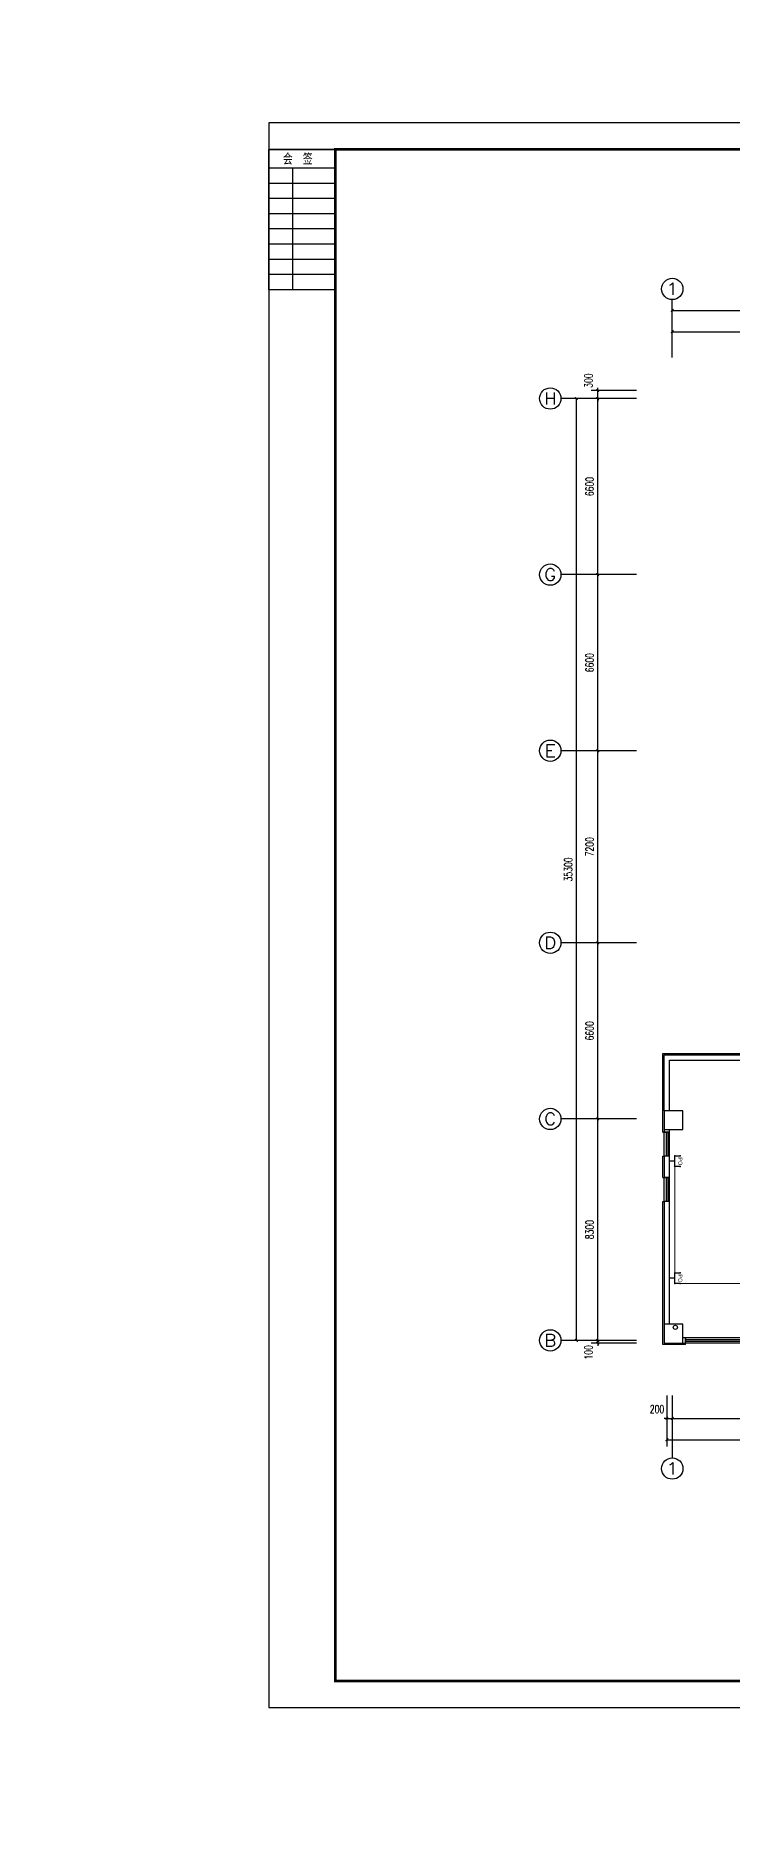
# Model space of a CAD drawing. Extents: x 2166032 to 5302137, y 581493 to 2416206.
# Drawn here: x 2544354 to 2570464, y 1105586 to 1173087 of the extents above; entities that cross this region are included whole.
import ezdxf
from ezdxf.enums import TextEntityAlignment as Align

# ---------------------------------------------------------------- set-up
doc = ezdxf.new("R2010")
doc.units = 0
doc.header["$LTSCALE"] = 1000
doc.header["$MEASUREMENT"] = 0
for name, color, linetype in [('AXIS', 3, 'Continuous'), ('AXIS_TEXT', 7, 'Continuous'), ('COLUMN', 2, 'Continuous'), ('EQUIP-通讯', 3, 'Continuous'), ('PUB_TITLE', 137, 'Continuous'), ('SURFACE', 8, 'Continuous'), ('WALL', 8, 'Continuous'), ('WINDOW', 8, 'Continuous'), ('WIRE-网络', 6, 'Continuous'), ('屋面', 151, 'Continuous')]:
    doc.layers.add(name, color=color, linetype=linetype)
doc.styles.add('_TCH_AXIS', font='complex_.ttf')
doc.styles.add('_TEL_DIM', font='@tssdeng.shx', dxfattribs={"width": 0.8, "height": 3.5, "bigfont": '!tssdchn.shx'})
doc.styles.add('COMPLEX', font='complex_.ttf')
doc.styles.add('DIM_FONT', font='simplex_.ttf', dxfattribs={"width": 0.7})
doc.styles.add('TSSD_REIN', font='tssdeng.shx', dxfattribs={"width": 0.7, "bigfont": 'tssdchn.shx'})
doc.dimstyles.new('DIMN', dxfattribs={"dimtxt": 300, "dimasz": 100, "dimexe": 250, "dimexo": 300, "dimgap": 150, "dimtad": 1, "dimdec": 0, "dimzin": 0, "dimdsep": 46, "dimtxsty": 'DIM_FONT', "dimblk": 'ARCHTICK', "dimcen": 0.09, "dimclrt": 7, "dimazin": 2, "dimtfac": 1, "dimtdec": 0, "dimtix": 1, "dimtmove": 2, "dimatfit": 3, "dimldrblk": 'ARCHTICK', "dimfxl": 1, "dimtolj": 1, "dimtzin": 0, "dimarcsym": 0})

# ---------------------------------------------------------------- blocks, each defined once
blk = doc.blocks.new('$会签栏$00000001')
at = {"layer": 'PUB_TITLE'}
for p, q in [((-52.6, 0), (-52.6, 25)), ((-46.9, 0), (-46.9, 25)), ((-41.2, 0), (-41.2, 25)), ((-35.5, 0), (-35.5, 25)), ((-29.8, 0), (-29.8, 25)), ((-24.1, 0), (-24.1, 25)), ((-18.4, 0), (-18.4, 25)), ((-12.7, 0), (-12.7, 25)), ((-7, 0), (-7, 25)), ((0, 0), (0, 25)), ((-52.6, 16), (-7, 16))]:
    blk.add_line(p, q, dxfattribs=at)
blk.add_lwpolyline([(0, 25), (0, 0), (-52.6, 0), (-52.6, 25)], close=True, dxfattribs=at)
at = {"layer": 'PUB_TITLE', "color": 0, "style": 'TSSD_REIN', "width": 0.75}
blk.add_text('会  签', height=4.219, rotation=270, dxfattribs=at).set_placement((-5.71, 19.67))
blk = doc.blocks.new('$equip$00001847')
for p, q in [((-0.5, 0.5), (-0.5, 1)), ((0.5, 0.5), (-0.5, 0.5)), ((0, 0.5), (0, 0)), ((0.5, 1), (0.5, 0.5))]:
    blk.add_line(p, q)
for p in [(-0.5, 1), (-0.5, 0.5), (0, 0), (0.5, 1), (0.5, 0.5)]:
    blk.add_point(p)
at = {"color": 7, "style": '_TEL_DIM'}
blk.add_attdef('$TEXT$', text='', height=0.4, dxfattribs=at).set_placement((0, 1), align=Align.MIDDLE_CENTER)
at = {"color": 7, "style": '_TEL_DIM', "flags": 1}
blk.add_attdef('A', text='', height=0.00002, dxfattribs=at).set_placement((0, 0), align=Align.MIDDLE_CENTER)
blk = doc.blocks.new('_ArchTick')
at = {"color": 0, "linetype": 'ByBlock', "const_width": 0.4}
blk.add_lwpolyline([(-0.5, -0.5), (0.5, 0.5)], dxfattribs=at)
blk = doc.blocks.new('*D2682')
at = {"layer": 'AXIS', "color": 0, "lineweight": -2}
for p, q in [((2568189, 1161036), (2568189, 1162251)), ((2568189, 1162001), (2575189, 1162001)), ((2575189, 1161036), (2575189, 1162251))]:
    blk.add_line(p, q, dxfattribs=at)
at = {"layer": 'Defpoints', "color": 0}
for p in [(2575189, 1162001), (2568189, 1160736), (2575189, 1160736)]:
    blk.add_point(p, dxfattribs=at)
at = {"layer": 'AXIS', "color": 0, "lineweight": -2, "xscale": 100, "yscale": 100, "zscale": 100, "rotation": 180}
blk.add_blockref('_ArchTick', (2568189, 1162001), dxfattribs=at)
at = {"layer": 'AXIS', "color": 0, "lineweight": -2, "xscale": 100, "yscale": 100, "zscale": 100}
blk.add_blockref('_ArchTick', (2575189, 1162001), dxfattribs=at)
at = {"layer": 'AXIS', "color": 7, "insert": (2571689, 1162302), "char_height": 300, "attachment_point": 5, "style": 'DIM_FONT'}
blk.add_mtext('\\A1;7000', dxfattribs=at)
blk = doc.blocks.new('*D2695')
at = {"layer": 'AXIS', "color": 0, "lineweight": -2}
for p, q in [((2568189, 1161336), (2568189, 1163051)), ((2645819, 1161336), (2645819, 1163051)), ((2568189, 1162801), (2645819, 1162801))]:
    blk.add_line(p, q, dxfattribs=at)
at = {"layer": 'Defpoints', "color": 0}
for p in [(2645819, 1162801), (2568189, 1161036), (2645819, 1161036)]:
    blk.add_point(p, dxfattribs=at)
at = {"layer": 'AXIS', "color": 0, "lineweight": -2, "xscale": 100, "yscale": 100, "zscale": 100, "rotation": 180}
blk.add_blockref('_ArchTick', (2568189, 1162801), dxfattribs=at)
at = {"layer": 'AXIS', "color": 0, "lineweight": -2, "xscale": 100, "yscale": 100, "zscale": 100}
blk.add_blockref('_ArchTick', (2645819, 1162801), dxfattribs=at)
at = {"layer": 'AXIS', "color": 7, "insert": (2607004, 1163102), "char_height": 300, "attachment_point": 5, "style": 'DIM_FONT'}
blk.add_mtext('\\A1;77630', dxfattribs=at)
blk = doc.blocks.new('*D2696')
at = {"layer": 'AXIS', "color": 0, "lineweight": -2}
for p, q in [((2567989, 1122138), (2567989, 1121027)), ((2568189, 1122138), (2568189, 1121027)), ((2567989, 1121277), (2567889, 1121277)), ((2567989, 1121277), (2568189, 1121277)), ((2568189, 1121277), (2568289, 1121277))]:
    blk.add_line(p, q, dxfattribs=at)
at = {"layer": 'Defpoints', "color": 0}
for p in [(2567989, 1122438), (2568189, 1122438), (2568189, 1121277)]:
    blk.add_point(p, dxfattribs=at)
at = {"layer": 'AXIS', "color": 0, "lineweight": -2, "xscale": 100, "yscale": 100, "zscale": 100}
blk.add_blockref('_ArchTick', (2567989, 1121277), dxfattribs=at)
at = {"layer": 'AXIS', "color": 0, "lineweight": -2, "xscale": 100, "yscale": 100, "zscale": 100, "rotation": 180}
blk.add_blockref('_ArchTick', (2568189, 1121277), dxfattribs=at)
at = {"layer": 'AXIS', "color": 7, "insert": (2567619, 1121622), "char_height": 300, "attachment_point": 5, "style": 'DIM_FONT'}
blk.add_mtext('\\A1;200', dxfattribs=at)
blk = doc.blocks.new('*D2697')
at = {"layer": 'AXIS', "color": 0, "lineweight": -2}
for p, q in [((2568189, 1122138), (2568189, 1121027)), ((2577989, 1122138), (2577989, 1121027)), ((2568189, 1121277), (2577989, 1121277))]:
    blk.add_line(p, q, dxfattribs=at)
at = {"layer": 'Defpoints', "color": 0}
for p in [(2568189, 1122438), (2577989, 1122438), (2577989, 1121277)]:
    blk.add_point(p, dxfattribs=at)
at = {"layer": 'AXIS', "color": 0, "lineweight": -2, "xscale": 100, "yscale": 100, "zscale": 100, "rotation": 180}
blk.add_blockref('_ArchTick', (2568189, 1121277), dxfattribs=at)
at = {"layer": 'AXIS', "color": 0, "lineweight": -2, "xscale": 100, "yscale": 100, "zscale": 100}
blk.add_blockref('_ArchTick', (2577989, 1121277), dxfattribs=at)
at = {"layer": 'AXIS', "color": 7, "insert": (2573089, 1121579), "char_height": 300, "attachment_point": 5, "style": 'DIM_FONT'}
blk.add_mtext('\\A1;9800', dxfattribs=at)
blk = doc.blocks.new('*D2709')
at = {"layer": 'AXIS', "color": 0, "lineweight": -2}
for p, q in [((2567989, 1121838), (2567989, 1120227)), ((2645819, 1121838), (2645819, 1120227)), ((2567989, 1120477), (2645819, 1120477))]:
    blk.add_line(p, q, dxfattribs=at)
at = {"layer": 'Defpoints', "color": 0}
for p in [(2567989, 1122138), (2645819, 1122138), (2645819, 1120477)]:
    blk.add_point(p, dxfattribs=at)
at = {"layer": 'AXIS', "color": 0, "lineweight": -2, "xscale": 100, "yscale": 100, "zscale": 100, "rotation": 180}
blk.add_blockref('_ArchTick', (2567989, 1120477), dxfattribs=at)
at = {"layer": 'AXIS', "color": 0, "lineweight": -2, "xscale": 100, "yscale": 100, "zscale": 100}
blk.add_blockref('_ArchTick', (2645819, 1120477), dxfattribs=at)
at = {"layer": 'AXIS', "color": 7, "insert": (2606904, 1120779), "char_height": 300, "attachment_point": 5, "style": 'DIM_FONT'}
blk.add_mtext('\\A1;77830', dxfattribs=at)
blk = doc.blocks.new('*D2716')
at = {"layer": 'AXIS', "color": 0, "lineweight": -2}
for p, q in [((2566854, 1124200), (2565146, 1124200)), ((2566854, 1124100), (2565146, 1124100)), ((2565396, 1124200), (2565396, 1124300)), ((2565396, 1124100), (2565396, 1124200)), ((2565396, 1124100), (2565396, 1124000))]:
    blk.add_line(p, q, dxfattribs=at)
at = {"layer": 'Defpoints', "color": 0}
for p in [(2565396, 1124200), (2567154, 1124200), (2567154, 1124100)]:
    blk.add_point(p, dxfattribs=at)
at = {"layer": 'AXIS', "color": 0, "lineweight": -2, "xscale": 100, "yscale": 100, "zscale": 100}
for p, rotation in [((2565396, 1124200), 270), ((2565396, 1124100), 90)]:
    blk.add_blockref('_ArchTick', p, dxfattribs=dict(at, rotation=rotation))
at = {"layer": 'AXIS', "color": 7, "insert": (2565051, 1123750), "char_height": 300, "attachment_point": 5, "rotation": 90, "style": 'DIM_FONT'}
blk.add_mtext('\\A1;100', dxfattribs=at)
blk = doc.blocks.new('*D2717')
at = {"layer": 'AXIS', "color": 0, "lineweight": -2}
for p, q in [((2566854, 1132500), (2565146, 1132500)), ((2565396, 1124200), (2565396, 1132500)), ((2566854, 1124200), (2565146, 1124200))]:
    blk.add_line(p, q, dxfattribs=at)
at = {"layer": 'Defpoints', "color": 0}
for p in [(2565396, 1132500), (2567154, 1132500), (2567154, 1124200)]:
    blk.add_point(p, dxfattribs=at)
at = {"layer": 'AXIS', "color": 0, "lineweight": -2, "xscale": 100, "yscale": 100, "zscale": 100}
for p, rotation in [((2565396, 1132500), 90), ((2565396, 1124200), 270)]:
    blk.add_blockref('_ArchTick', p, dxfattribs=dict(at, rotation=rotation))
at = {"layer": 'AXIS', "color": 7, "insert": (2565095, 1128350), "char_height": 300, "attachment_point": 5, "rotation": 90, "style": 'DIM_FONT'}
blk.add_mtext('\\A1;8300', dxfattribs=at)
blk = doc.blocks.new('*D2718')
at = {"layer": 'AXIS', "color": 0, "lineweight": -2}
for p, q in [((2566854, 1139100), (2565146, 1139100)), ((2565396, 1132500), (2565396, 1139100)), ((2566854, 1132500), (2565146, 1132500))]:
    blk.add_line(p, q, dxfattribs=at)
at = {"layer": 'Defpoints', "color": 0}
for p in [(2565396, 1139100), (2567154, 1139100), (2567154, 1132500)]:
    blk.add_point(p, dxfattribs=at)
at = {"layer": 'AXIS', "color": 0, "lineweight": -2, "xscale": 100, "yscale": 100, "zscale": 100}
for p, rotation in [((2565396, 1139100), 90), ((2565396, 1132500), 270)]:
    blk.add_blockref('_ArchTick', p, dxfattribs=dict(at, rotation=rotation))
at = {"layer": 'AXIS', "color": 7, "insert": (2565095, 1135800), "char_height": 300, "attachment_point": 5, "rotation": 90, "style": 'DIM_FONT'}
blk.add_mtext('\\A1;6600', dxfattribs=at)
blk = doc.blocks.new('*D2719')
at = {"layer": 'AXIS', "color": 0, "lineweight": -2}
for p, q in [((2566854, 1146300), (2565146, 1146300)), ((2565396, 1139100), (2565396, 1146300)), ((2566854, 1139100), (2565146, 1139100))]:
    blk.add_line(p, q, dxfattribs=at)
at = {"layer": 'Defpoints', "color": 0}
for p in [(2565396, 1146300), (2567154, 1146300), (2567154, 1139100)]:
    blk.add_point(p, dxfattribs=at)
at = {"layer": 'AXIS', "color": 0, "lineweight": -2, "xscale": 100, "yscale": 100, "zscale": 100}
for p, rotation in [((2565396, 1146300), 90), ((2565396, 1139100), 270)]:
    blk.add_blockref('_ArchTick', p, dxfattribs=dict(at, rotation=rotation))
at = {"layer": 'AXIS', "color": 7, "insert": (2565095, 1142700), "char_height": 300, "attachment_point": 5, "rotation": 90, "style": 'DIM_FONT'}
blk.add_mtext('\\A1;7200', dxfattribs=at)
blk = doc.blocks.new('*D2720')
at = {"layer": 'AXIS', "color": 0, "lineweight": -2}
for p, q in [((2566854, 1152900), (2565146, 1152900)), ((2565396, 1146300), (2565396, 1152900)), ((2566854, 1146300), (2565146, 1146300))]:
    blk.add_line(p, q, dxfattribs=at)
at = {"layer": 'Defpoints', "color": 0}
for p in [(2565396, 1152900), (2567154, 1152900), (2567154, 1146300)]:
    blk.add_point(p, dxfattribs=at)
at = {"layer": 'AXIS', "color": 0, "lineweight": -2, "xscale": 100, "yscale": 100, "zscale": 100}
for p, rotation in [((2565396, 1152900), 90), ((2565396, 1146300), 270)]:
    blk.add_blockref('_ArchTick', p, dxfattribs=dict(at, rotation=rotation))
at = {"layer": 'AXIS', "color": 7, "insert": (2565095, 1149600), "char_height": 300, "attachment_point": 5, "rotation": 90, "style": 'DIM_FONT'}
blk.add_mtext('\\A1;6600', dxfattribs=at)
blk = doc.blocks.new('*D2721')
at = {"layer": 'AXIS', "color": 0, "lineweight": -2}
for p, q in [((2566854, 1159500), (2565146, 1159500)), ((2565396, 1152900), (2565396, 1159500)), ((2566854, 1152900), (2565146, 1152900))]:
    blk.add_line(p, q, dxfattribs=at)
at = {"layer": 'Defpoints', "color": 0}
for p in [(2565396, 1159500), (2567154, 1159500), (2567154, 1152900)]:
    blk.add_point(p, dxfattribs=at)
at = {"layer": 'AXIS', "color": 0, "lineweight": -2, "xscale": 100, "yscale": 100, "zscale": 100}
for p, rotation in [((2565396, 1159500), 90), ((2565396, 1152900), 270)]:
    blk.add_blockref('_ArchTick', p, dxfattribs=dict(at, rotation=rotation))
at = {"layer": 'AXIS', "color": 7, "insert": (2565095, 1156200), "char_height": 300, "attachment_point": 5, "rotation": 90, "style": 'DIM_FONT'}
blk.add_mtext('\\A1;6600', dxfattribs=at)
blk = doc.blocks.new('*D2722')
at = {"layer": 'AXIS', "color": 0, "lineweight": -2}
for p, q in [((2566854, 1159800), (2565146, 1159800)), ((2565396, 1159800), (2565396, 1159900)), ((2565396, 1159500), (2565396, 1159800)), ((2566854, 1159500), (2565146, 1159500)), ((2565396, 1159500), (2565396, 1159400))]:
    blk.add_line(p, q, dxfattribs=at)
at = {"layer": 'Defpoints', "color": 0}
for p in [(2565396, 1159800), (2567154, 1159800), (2567154, 1159500)]:
    blk.add_point(p, dxfattribs=at)
at = {"layer": 'AXIS', "color": 0, "lineweight": -2, "xscale": 100, "yscale": 100, "zscale": 100}
for p, rotation in [((2565396, 1159800), 270), ((2565396, 1159500), 90)]:
    blk.add_blockref('_ArchTick', p, dxfattribs=dict(at, rotation=rotation))
at = {"layer": 'AXIS', "color": 7, "insert": (2565051, 1160170), "char_height": 300, "attachment_point": 5, "rotation": 90, "style": 'DIM_FONT'}
blk.add_mtext('\\A1;300', dxfattribs=at)
blk = doc.blocks.new('*D2723')
at = {"layer": 'AXIS', "color": 0, "lineweight": -2}
for p, q in [((2566554, 1159500), (2564346, 1159500)), ((2564596, 1124200), (2564596, 1159500)), ((2566554, 1124200), (2564346, 1124200))]:
    blk.add_line(p, q, dxfattribs=at)
at = {"layer": 'Defpoints', "color": 0}
for p in [(2564596, 1159500), (2566854, 1159500), (2566854, 1124200)]:
    blk.add_point(p, dxfattribs=at)
at = {"layer": 'AXIS', "color": 0, "lineweight": -2, "xscale": 100, "yscale": 100, "zscale": 100}
for p, rotation in [((2564596, 1159500), 90), ((2564596, 1124200), 270)]:
    blk.add_blockref('_ArchTick', p, dxfattribs=dict(at, rotation=rotation))
at = {"layer": 'AXIS', "color": 7, "insert": (2564295, 1141850), "char_height": 300, "attachment_point": 5, "rotation": 90, "style": 'DIM_FONT'}
blk.add_mtext('\\A1;35300', dxfattribs=at)
blk = doc.blocks.new('_AXISO')
blk.add_circle((0, 0), 0.5)
at = {"layer": 'AXIS_TEXT', "style": 'COMPLEX', "width": 1.171875}
blk.add_attdef('A', text='', height=0.56, dxfattribs=at).set_placement((-0.25, -0.28), (0.25, -0.28), align=Align.FIT)
blk = doc.blocks.new('$TCHSYS$WIN2D')
for p, q in [((-0.5, 0.5), (0.5, 0.5)), ((-0.5, 0.5), (-0.5, -0.5)), ((0.5, 0.5), (0.5, -0.5)), ((0.5, 0.167), (-0.5, 0.167)), ((0.5, -0.167), (-0.5, -0.167)), ((-0.5, -0.5), (0.5, -0.5))]:
    blk.add_line(p, q)

msp = doc.modelspace()

# ---------------------------------------------------------------- linework, layer by layer
msp.add_circle((2604640.5, 1020101.3), 438608.5)
at = {"layer": 'AXIS'}
for p, q in [((2568188.9, 1161285.3), (2568188.9, 1163206.7)), ((2566553.9, 1159500.3), (2564017.6, 1159500.3)), ((2566553.9, 1152900.3), (2564017.6, 1152900.3)), ((2566553.9, 1146300.3), (2564017.6, 1146300.3)), ((2566553.9, 1139100.3), (2564017.6, 1139100.3)), ((2566553.9, 1132500.3), (2564017.6, 1132500.3)), ((2566553.9, 1124200.3), (2564017.6, 1124200.3)), ((2568188.9, 1122138.2), (2568188.9, 1119795.5))]:
    msp.add_line(p, q, dxfattribs=at)
at = {"layer": 'COLUMN'}
for p, q in [((2568588.6, 1132800.3), (2567888.6, 1132800.3)), ((2567888.6, 1132800.3), (2567888.6, 1132100.3)), ((2568588.6, 1132100.3), (2568588.6, 1132800.3)), ((2567888.6, 1132100.3), (2568588.6, 1132100.3)), ((2568588.6, 1124800.5), (2567888.6, 1124800.5)), ((2567888.6, 1124800.5), (2567888.6, 1124100.5)), ((2568588.6, 1124100.5), (2568588.6, 1124800.5)), ((2567888.6, 1124100.5), (2568588.6, 1124100.5))]:
    msp.add_line(p, q, dxfattribs=at)
at = {"layer": 'PUB_TITLE'}
msp.add_lwpolyline([(2553070.3, 1110434.8), (2658170.3, 1110434.8), (2658170.3, 1169834.8), (2553070.3, 1169834.8)], close=True, dxfattribs=at)
at = {"layer": 'PUB_TITLE', "const_width": 100}
msp.add_lwpolyline([(2555570.3, 1111434.8), (2657170.3, 1111434.8), (2657170.3, 1168834.8), (2555570.3, 1168834.8)], close=True, dxfattribs=at)
at = {"layer": 'SURFACE'}
for p, q in [((2567838.9, 1134950.3), (2575038.9, 1134950.3)), ((2567838.9, 1132450.3), (2567838.9, 1134950.3)), ((2567838.9, 1132000.3), (2567838.9, 1132450.3)), ((2567838.9, 1132000.3), (2567888.9, 1132000.3)), ((2567838.9, 1131100.3), (2567888.9, 1131100.3)), ((2567838.9, 1130300.2), (2567838.9, 1131100.3)), ((2567838.9, 1130300.2), (2567888.9, 1130300.2)), ((2567838.9, 1129400.2), (2567888.9, 1129400.2)), ((2567838.9, 1124050.3), (2567838.9, 1129400.2)), ((2568688.9, 1124050.3), (2567838.9, 1124050.3)), ((2568688.9, 1124050.3), (2568688.9, 1124100.3))]:
    msp.add_line(p, q, dxfattribs=at)
at = {"layer": 'WALL'}
for p, q in [((2567888.9, 1134900.3), (2575088.9, 1134900.3)), ((2567888.9, 1132800.3), (2567888.9, 1134900.3)), ((2568088.9, 1134700.3), (2575188.9, 1134700.3)), ((2568088.9, 1132800.3), (2568088.9, 1134700.3)), ((2567888.9, 1132100.3), (2567888.9, 1132000.3)), ((2567888.9, 1132000.3), (2568088.9, 1132000.3)), ((2568088.9, 1132000.3), (2568088.9, 1132100.3)), ((2568088.9, 1131100.3), (2567888.9, 1131100.3)), ((2567888.9, 1131100.3), (2567888.9, 1130300.2)), ((2568088.9, 1130300.2), (2568088.9, 1131100.3)), ((2567888.9, 1130300.2), (2568088.9, 1130300.2)), ((2568088.9, 1129400.2), (2567888.9, 1129400.2)), ((2567888.9, 1129400.2), (2567888.9, 1124800.5)), ((2568088.9, 1124800.5), (2568088.9, 1129400.2)), ((2567888.9, 1124100.5), (2567888.9, 1124100.3)), ((2567888.9, 1124100.3), (2568688.9, 1124100.3)), ((2568688.9, 1124300.3), (2568588.6, 1124300.3)), ((2568688.9, 1124100.3), (2568688.9, 1124300.3))]:
    msp.add_line(p, q, dxfattribs=at)
at = {"layer": 'WIRE-网络', "linetype": 'Continuous', "const_width": 35}
for points in [[(2568288.5, 1130716.4), (2568288.5, 1126728.8)], [(2568488.5, 1126328.8), (2577489.3, 1126328.8)]]:
    msp.add_lwpolyline(points, dxfattribs=at)
at = {"layer": '屋面', "color": 6}
msp.add_circle((2568305.8, 1124689.1), 80, dxfattribs=at)

# ---------------------------------------------------------------- block references
at = {"layer": 'AXIS'}
ref = msp.add_blockref('_AXISO', (2568188.9, 1163606.7), dxfattribs=dict(at, xscale=800, yscale=800, zscale=800))
ref.add_attrib('A', '1', dxfattribs={"layer": 'AXIS_TEXT', "height": 452.5, "style": '_TCH_AXIS', "width": 1.388087}).set_placement((2567962.6, 1163380.4), (2568415.2, 1163380.4), align=Align.FIT)
ref = msp.add_blockref('_AXISO', (2563617.6, 1159500.3), dxfattribs=dict(at, xscale=800, yscale=800, zscale=800))
ref.add_attrib('A', 'H', dxfattribs={"layer": 'AXIS_TEXT', "height": 452.5, "style": '_TCH_AXIS', "width": 0.877353}).set_placement((2563391.3, 1159274), (2563843.9, 1159274), align=Align.FIT)
ref = msp.add_blockref('_AXISO', (2563617.6, 1152900.3), dxfattribs=dict(at, xscale=800, yscale=800, zscale=800))
ref.add_attrib('A', 'G', dxfattribs={"layer": 'AXIS_TEXT', "height": 452.5, "style": '_TCH_AXIS', "width": 0.914932}).set_placement((2563391.3, 1152674), (2563843.9, 1152674), align=Align.FIT)
ref = msp.add_blockref('_AXISO', (2563617.6, 1146300.3), dxfattribs=dict(at, xscale=800, yscale=800, zscale=800))
ref.add_attrib('A', 'E', dxfattribs={"layer": 'AXIS_TEXT', "height": 452.5, "style": '_TCH_AXIS'}).set_placement((2563391.3, 1146074), (2563843.9, 1146074), align=Align.FIT)
ref = msp.add_blockref('_AXISO', (2563617.6, 1139100.3), dxfattribs=dict(at, xscale=800, yscale=800, zscale=800))
ref.add_attrib('A', 'D', dxfattribs={"layer": 'AXIS_TEXT', "height": 452.5, "style": '_TCH_AXIS', "width": 0.95528}).set_placement((2563391.3, 1138874), (2563843.9, 1138874), align=Align.FIT)
ref = msp.add_blockref('_AXISO', (2563617.6, 1132500.3), dxfattribs=dict(at, xscale=800, yscale=800, zscale=800))
ref.add_attrib('A', 'C', dxfattribs={"layer": 'AXIS_TEXT', "height": 452.5, "style": '_TCH_AXIS'}).set_placement((2563391.3, 1132274), (2563843.9, 1132274), align=Align.FIT)
ref = msp.add_blockref('_AXISO', (2563617.6, 1124200.3), dxfattribs=dict(at, xscale=800, yscale=800, zscale=800))
ref.add_attrib('A', 'B', dxfattribs={"layer": 'AXIS_TEXT', "height": 452.5, "style": '_TCH_AXIS', "width": 0.95528}).set_placement((2563391.3, 1123974), (2563843.9, 1123974), align=Align.FIT)
ref = msp.add_blockref('_AXISO', (2568188.9, 1119395.5), dxfattribs=dict(at, xscale=800, yscale=800, zscale=800))
ref.add_attrib('A', '1', dxfattribs={"layer": 'AXIS_TEXT', "height": 452.5, "style": '_TCH_AXIS', "width": 1.388087}).set_placement((2567962.6, 1119169.2), (2568415.2, 1119169.2), align=Align.FIT)
at = {"layer": 'EQUIP-通讯', "xscale": 400, "yscale": 400, "zscale": 400, "rotation": 270}
for p in [(2568088.9, 1130916.4), (2568088.9, 1126528.8)]:
    msp.add_blockref('$equip$00001847', p, dxfattribs=at).add_auto_attribs({'$TEXT$': 'PO'})
at = {"layer": 'PUB_TITLE', "xscale": 100, "yscale": 100, "zscale": 100, "rotation": 90}
msp.add_blockref('$会签栏$00000001', (2555570.3, 1168834.8), dxfattribs=at)
at = {"layer": 'WINDOW', "yscale": -200}
for p, xscale, zscale, rotation in [((2567988.9, 1131550.3), 900, 900, 90.00000000000644), ((2567988.9, 1129850.2), 900, 900, 90.00000000000644), ((2569888.9, 1124200.3), 2400, 2400, 179.9999999999986)]:
    msp.add_blockref('$TCHSYS$WIN2D', p, dxfattribs=dict(at, xscale=xscale, zscale=zscale, rotation=rotation))

# ---------------------------------------------------------------- dimensions: what is measured, and where the dimension line sits
at = {"layer": 'AXIS'}
for p1, p2, distance, picture, middle in [((2568188.9, 1161036.2), (2645818.9, 1161036.2), 1764.6, '*D2695', (2607003.9, 1163102.2)), ((2568188.9, 1160736.2), (2575188.9, 1160736.2), 1264.6, '*D2682', (2571688.9, 1162302.2)), ((2566853.9, 1124200.3), (2566853.9, 1159500.3), 2257.7, '*D2723', (2564294.8, 1141850.3)), ((2567153.9, 1152900.3), (2567153.9, 1159500.3), 1757.7, '*D2721', (2565094.8, 1156200.3)), ((2567153.9, 1146300.3), (2567153.9, 1152900.3), 1757.7, '*D2720', (2565094.8, 1149600.3)), ((2567153.9, 1139100.3), (2567153.9, 1146300.3), 1757.7, '*D2719', (2565094.8, 1142700.3)), ((2567153.9, 1132500.3), (2567153.9, 1139100.3), 1757.7, '*D2718', (2565094.8, 1135800.3)), ((2567153.9, 1124200.3), (2567153.9, 1132500.3), 1757.7, '*D2717', (2565094.8, 1128350.3)), ((2567988.9, 1122138.2), (2645818.9, 1122138.2), -1660.8, '*D2709', (2606903.9, 1120778.8)), ((2568188.9, 1122438.2), (2577988.9, 1122438.2), -1160.8, '*D2697', (2573088.9, 1121578.8))]:
    dim = msp.add_aligned_dim(p1=p1, p2=p2, distance=distance, dimstyle='DIMN', dxfattribs=at)
    dim.commit()
    dim.dimension.update_dxf_attribs({"geometry": picture, "text_midpoint": middle})
for base, p1, p2, angle, picture, middle in [((2565396.2, 1159800.3), (2567153.9, 1159500.3), (2567153.9, 1159800.3), 90, '*D2722', (2565051.2, 1160170.3)), ((2565396.2, 1124200.3), (2567153.9, 1124100.3), (2567153.9, 1124200.3), 90, '*D2716', (2565051.2, 1123750.3)), ((2568188.9, 1121277.4), (2567988.9, 1122438.2), (2568188.9, 1122438.2), 0, '*D2696', (2567618.9, 1121622.4))]:
    dim = msp.add_linear_dim(base=base, p1=p1, p2=p2, angle=angle, dimstyle='DIMN', dxfattribs=at)
    dim.commit()
    dim.dimension.update_dxf_attribs({"geometry": picture, "text_midpoint": middle, "dimtype": 161})

doc.saveas('drawing.dxf')
